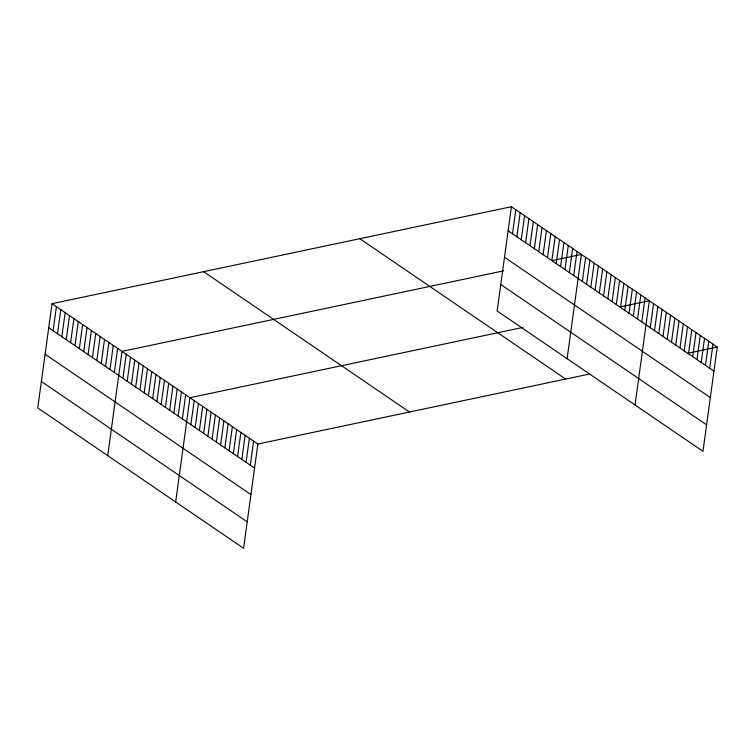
<?xml version="1.0" encoding="UTF-8"?>
<svg xmlns="http://www.w3.org/2000/svg" width="755" height="755" viewBox="0 0 755 755"><rect width="100%" height="100%" fill="white"/><g stroke="black" fill="none" stroke-linecap="round" stroke-linejoin="round"><path stroke-width="1.13" d="M52.029 303.67L37.75 407.936L243.582 548.29L257.861 444.025L52.029 303.67L511.418 206.71L717.25 347.064L702.971 451.33L497.139 310.975L511.418 206.71M53.105 330.737L56.408 306.653M57.484 333.719L60.778 309.635M61.853 336.702L65.157 312.617M66.232 339.684L69.526 315.599M70.602 342.666L73.905 318.582M74.981 345.648L78.275 321.564M79.35 348.631L82.654 324.546M83.72 351.613L87.023 327.528M88.099 354.595L91.402 330.511M92.469 357.577L95.772 333.493M96.848 360.56L100.141 336.475M101.217 363.542L104.52 339.457M105.596 366.524L108.89 342.44M109.966 369.506L113.269 345.422M114.345 372.489L117.638 348.404M107.729 455.661L122.017 351.386L503.66 270.837M122.961 378.368L126.264 354.284M127.208 381.266L130.502 357.181M131.455 384.163L134.749 360.078M135.692 387.051L138.995 362.966M139.939 389.948L143.242 365.864M144.186 392.845L147.489 368.761M148.433 395.743L151.727 371.658M152.68 398.631L155.974 374.546M156.927 401.528L160.22 377.443M161.164 404.425L164.467 380.341M165.411 407.313L168.714 383.229M169.658 410.21L172.961 386.126M173.905 413.108L177.198 389.023M178.152 416.005L181.445 391.92M182.399 418.893L185.692 394.808M175.66 501.971L189.939 397.706L522.998 327.406M190.883 424.688L194.186 400.603M195.13 427.575L198.433 403.491M199.377 430.473L202.67 406.388M203.623 433.37L206.917 409.286M207.861 436.267L211.164 412.183M212.108 439.155L215.411 415.071M216.355 442.052L219.658 417.968M220.602 444.95L223.905 420.865M224.848 447.838L228.142 423.753M229.095 450.735L232.389 426.65M233.333 453.632L236.636 429.548M237.58 456.53L240.883 432.445M241.827 459.418L245.13 435.333M246.073 462.315L249.376 438.23M250.32 465.212L253.614 441.128M512.494 233.776L515.797 209.692M516.873 236.759L520.167 212.674M521.243 239.741L524.546 215.656M525.612 242.723L528.915 218.639M529.991 245.715L533.294 221.63M534.361 248.697L537.664 224.612M538.74 251.679L542.033 227.595M543.109 254.661L546.412 230.577M547.488 257.644L550.782 233.559M551.858 260.626L555.161 236.541M556.237 263.608L559.53 239.524M560.606 266.591L563.909 242.506M564.985 269.573L568.279 245.488M569.355 272.555L572.658 248.47M573.734 275.537L577.028 251.453M567.118 358.7L581.407 254.435L552.245 260.588M582.35 281.407L585.644 257.323M586.597 284.305L589.891 260.22M590.835 287.202L594.138 263.118M595.082 290.099L598.385 266.015M599.328 292.987L602.632 268.903M603.575 295.885L606.878 271.8M607.822 298.782L611.116 274.697M612.069 301.67L615.363 277.585M616.306 304.567L619.61 280.482M620.553 307.464L623.856 283.38M624.8 310.362L628.103 286.277M629.047 313.25L632.341 289.165M633.294 316.147L636.588 292.062M637.541 319.044L640.835 294.96M641.778 321.932L645.081 297.848M635.04 405.01L649.328 300.745L620.176 306.898M650.272 327.727L653.575 303.642M654.519 330.624L657.813 306.539M658.766 333.512L662.059 309.427M663.013 336.409L666.306 312.325M667.25 339.306L670.553 315.222M671.497 342.204L674.8 318.119M675.744 345.092L679.047 321.007M679.991 347.989L683.284 323.904M684.238 350.886L687.531 326.802M688.475 353.774L691.778 329.69M692.722 356.671L696.025 332.587M696.969 359.569L700.272 335.484M701.216 362.466L704.519 338.382M705.463 365.354L708.756 341.269M709.709 368.251L713.003 344.167M257.861 444.025L588.976 374.131M688.098 353.217L717.25 347.064M508.124 230.794L713.947 371.149M504.5 257.257L710.323 397.602M500.763 284.522L706.595 424.867M359.824 238.712L565.655 379.057M203.633 271.677L409.465 412.022M48.735 327.755L254.567 468.109M45.111 354.218L250.943 494.563M41.374 381.483L247.206 521.828"/></g></svg>
